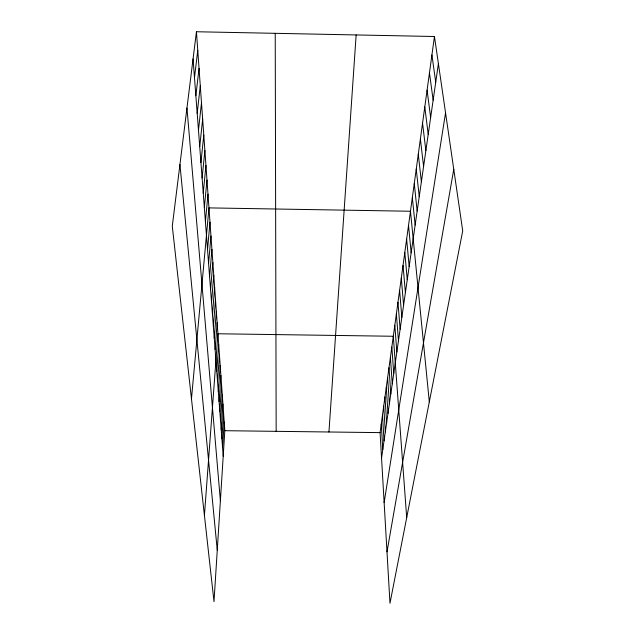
<?xml version="1.0" encoding="UTF-8"?>
<svg xmlns="http://www.w3.org/2000/svg" width="635" height="635" viewBox="0 0 635 635"><rect width="100%" height="100%" fill="white"/><g stroke="black" fill="none" stroke-linecap="round" stroke-linejoin="round"><path stroke-width="0.95" d="M222.56 447.596L224.203 422.013M196.437 31.75L224.822 430.697L214.003 601.639L172.283 226.147L196.437 31.75L434.451 36.505L462.717 230.878L389.977 603.25L380.079 432.625L434.451 36.505M221.218 429.871L222.925 404.043M221.901 438.841L223.576 413.131M220.52 420.68L222.266 394.724M219.075 401.606L220.893 375.412M219.805 411.258L221.583 385.183M328.946 431.99L356.148 34.941M218.321 391.7L220.178 365.387M216.757 371.118L218.694 344.575M217.551 381.54L219.448 355.116M204.422 515.429L217.924 333.764L393.311 336.264L406.702 517.612M215.114 349.417L217.138 322.667M214.257 338.13L216.329 311.277M213.376 326.525L215.495 299.577M212.471 314.595L214.638 287.552M211.534 302.331L213.757 275.201M210.582 289.703L212.852 262.493M209.59 276.709L211.923 249.428M208.582 263.334L210.971 235.982M207.534 249.555L209.987 222.147M191.468 398.828L208.971 207.891L410.472 211.249L429.308 401.923M205.415 221.647L207.994 194.151M204.343 207.534L206.986 180.015M203.24 193L205.954 165.465M202.105 178.022L204.883 150.479M200.93 162.592L203.787 135.049M199.723 146.669L202.66 119.15M198.477 130.239L201.493 102.751M197.191 113.268L200.287 85.836M195.858 95.75L199.049 68.389M194.485 77.645L197.763 50.363M381.556 458.033L438.404 63.69M384.143 502.634L445.548 112.832M386.993 551.886L453.763 169.315M224.822 430.697L380.079 432.625M431.919 54.959L435.729 82.248M429.466 72.835L433.141 100.203M427.093 90.138L430.641 117.578M424.791 106.91L428.212 134.398M422.561 123.174L425.863 150.693M420.394 138.954L423.585 166.481M418.29 154.265L421.378 181.8M416.25 169.132L419.235 196.659M414.266 183.571L417.155 211.074M412.345 197.604L415.139 225.076M408.527 225.393L411.147 252.778M179.943 164.536L217.257 550.164M406.638 239.141L409.17 266.462M404.805 252.492L407.257 279.741M403.027 265.462L405.4 292.648M401.296 278.082L403.59 305.181M186.96 108.037L220.385 500.817M399.613 290.354L401.836 317.365M397.97 302.292L400.129 329.216M396.375 313.92L398.462 340.741M394.819 325.239L396.851 351.957M193.064 58.912L223.21 456.144M391.835 347.012L393.74 373.515M390.398 357.481L392.247 383.873M388.993 367.697L390.787 393.97M387.628 377.658L389.374 403.812M386.294 387.374L387.985 413.409M384.993 396.859L386.636 422.775M383.723 406.122L385.318 431.911M382.476 415.163L384.032 440.825M381.262 423.997L382.778 449.532M275.225 33.322L276.161 431.332"/></g></svg>
